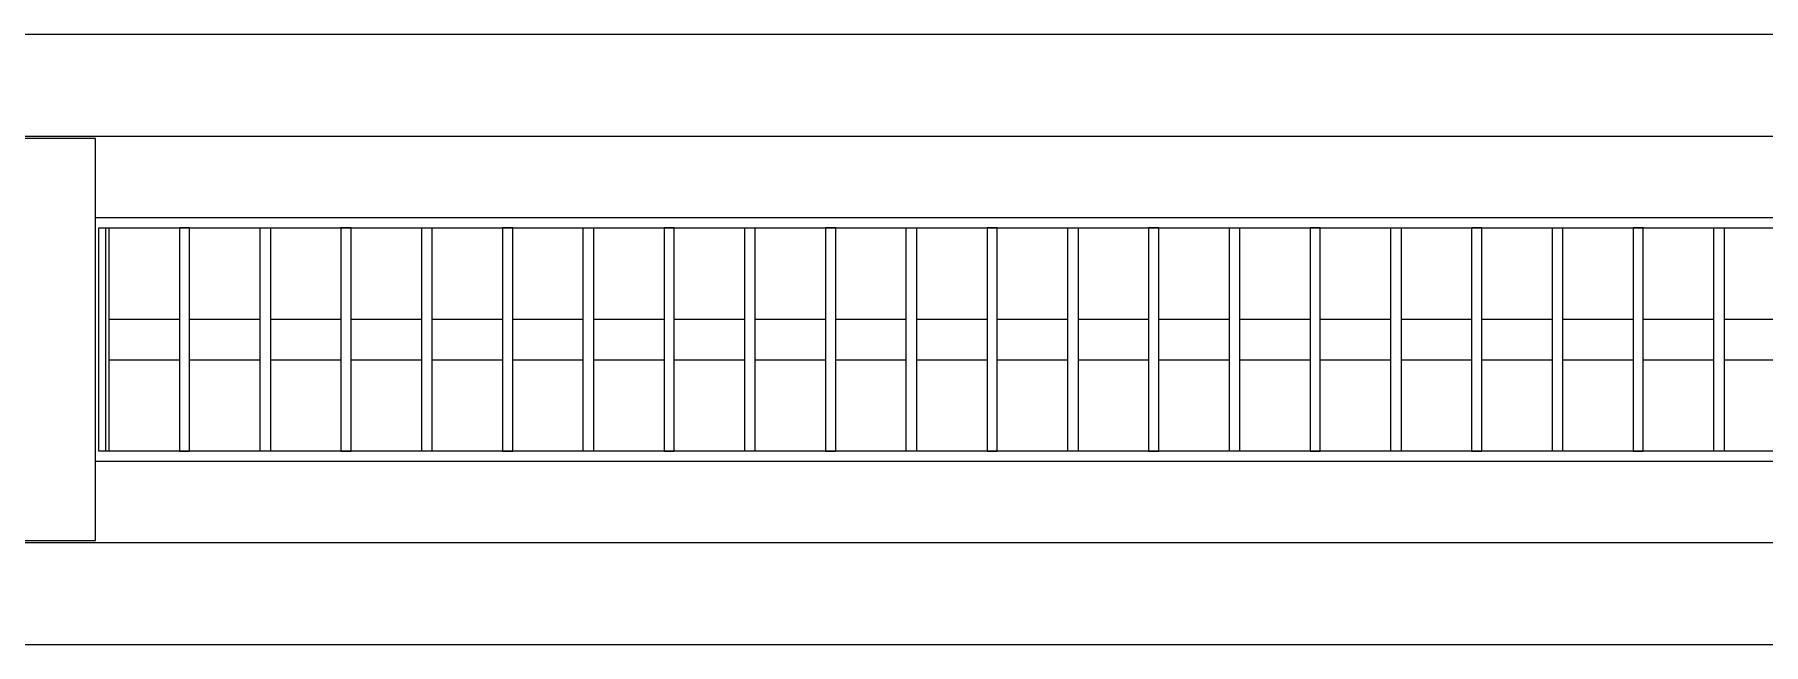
# Model space of a CAD drawing. Header units: millimetres. Extents: x -795739 to -715748, y -34378 to 22353.
# Drawn here: x -788212 to -787362, y 6962 to 7262 of the extents above; entities that cross this region are included whole.
import ezdxf
from ezdxf.enums import TextEntityAlignment as Align
from ezdxf.xclip import XClip

# ---------------------------------------------------------------- set-up
doc = ezdxf.new("R2010")
doc.units = ezdxf.units.MM
doc.header["$XCLIPFRAME"] = 0
for name, color, linetype in [('000 - WIPEOUT', 250, 'Continuous'), ('001 - ASCESSORIES', 251, 'Continuous'), ('008 - LIGHTING', 1, 'Continuous'), ('A04_TUBE SERIES', 2, 'Continuous'), ('A11_ALU.SOLID SHEET', 2, 'Continuous')]:
    doc.layers.add(name, color=color, linetype=linetype)

# ---------------------------------------------------------------- blocks, each defined once
blk = doc.blocks.new('*U674')
blk.add_attdef('EXTR.OVL-LENGTH_', (-25, -59.09), '', height=5)
blk.add_wipeout([(-25, 0), (25, 0), (25, 7597), (-25, 7597)]).dxf.layer = '000 - WIPEOUT'
at = {"layer": 'A04_TUBE SERIES', "color": 0}
blk.add_lwpolyline([(-25, 0), (25, 0), (25, 7597), (-25, 7597)], close=True, dxfattribs=at)
blk = doc.blocks.new('*U666')
at = {"color": 1}
blk.add_wipeout([(600, -60), (-600, -60), (-600, 60), (600, 60)], dxfattribs=at).dxf.layer = '000 - WIPEOUT'
at = {"layer": '001 - ASCESSORIES', "color": 0}
blk.add_lwpolyline([(600, -60), (-600, -60), (-600, 60), (600, 60)], close=True, dxfattribs=at)
at = {"layer": '001 - ASCESSORIES'}
for points in [[(-593.5, -55), (-598.5, -55), (-598.5, 55), (-593.5, 55)], [(595, -55), (-595, -55), (-595, 55), (595, 55)], [(-558.77, -55), (-553.77, -55), (-553.77, 55), (-558.77, 55)], [(-514.03, -55), (-519.03, -55), (-519.03, 55), (-514.03, 55)], [(-479.3, -55), (-474.3, -55), (-474.3, 55), (-479.3, 55)], [(-434.57, -55), (-439.57, -55), (-439.57, 55), (-434.57, 55)], [(-399.83, -55), (-394.83, -55), (-394.83, 55), (-399.83, 55)], [(-355.1, -55), (-360.1, -55), (-360.1, 55), (-355.1, 55)], [(-320.37, -55), (-315.37, -55), (-315.37, 55), (-320.37, 55)], [(-275.63, -55), (-280.63, -55), (-280.63, 55), (-275.63, 55)], [(-240.9, -55), (-235.9, -55), (-235.9, 55), (-240.9, 55)], [(-196.17, -55), (-201.17, -55), (-201.17, 55), (-196.17, 55)], [(-161.43, -55), (-156.43, -55), (-156.43, 55), (-161.43, 55)], [(-116.7, -55), (-121.7, -55), (-121.7, 55), (-116.7, 55)], [(-81.97, -55), (-76.97, -55), (-76.97, 55), (-81.97, 55)], [(-37.23, -55), (-42.23, -55), (-42.23, 55), (-37.23, 55)], [(-2.5, -55), (2.5, -55), (2.5, 55), (-2.5, 55)], [(42.23, -55), (37.23, -55), (37.23, 55), (42.23, 55)], [(76.97, -55), (81.97, -55), (81.97, 55), (76.97, 55)], [(121.7, -55), (116.7, -55), (116.7, 55), (121.7, 55)], [(156.43, -55), (161.43, -55), (161.43, 55), (156.43, 55)], [(201.17, -55), (196.17, -55), (196.17, 55), (201.17, 55)]]:
    blk.add_lwpolyline(points, close=True, dxfattribs=at)
for points in [[(-593.5, 10), (-558.77, 10)], [(-553.77, 10), (-519.03, 10)], [(-514.03, 10), (-479.3, 10)], [(-474.3, 10), (-439.57, 10)], [(-434.57, 10), (-399.83, 10)], [(-394.83, 10), (-360.1, 10)], [(-355.1, 10), (-320.37, 10)], [(-315.37, 10), (-280.63, 10)], [(-275.63, 10), (-240.9, 10)], [(-235.9, 10), (-201.17, 10)], [(-196.17, 10), (-161.43, 10)], [(-156.43, 10), (-121.7, 10)], [(-116.7, 10), (-81.97, 10)], [(-76.97, 10), (-42.23, 10)], [(-37.23, 10), (-2.5, 10)], [(2.5, 10), (37.23, 10)], [(42.23, 10), (76.97, 10)], [(81.97, 10), (116.7, 10)], [(121.7, 10), (156.43, 10)], [(161.43, 10), (196.17, 10)], [(201.17, 10), (235.9, 10)], [(-593.5, -10), (-558.77, -10)], [(-553.77, -10), (-519.03, -10)], [(-514.03, -10), (-479.3, -10)], [(-474.3, -10), (-439.57, -10)], [(-434.57, -10), (-399.83, -10)], [(-394.83, -10), (-360.1, -10)], [(-355.1, -10), (-320.37, -10)], [(-315.37, -10), (-280.63, -10)], [(-275.63, -10), (-240.9, -10)], [(-235.9, -10), (-201.17, -10)], [(-196.17, -10), (-161.43, -10)], [(-156.43, -10), (-121.7, -10)], [(-116.7, -10), (-81.97, -10)], [(-76.97, -10), (-42.23, -10)], [(-37.23, -10), (-2.5, -10)], [(2.5, -10), (37.23, -10)], [(42.23, -10), (76.97, -10)], [(81.97, -10), (116.7, -10)], [(121.7, -10), (156.43, -10)], [(161.43, -10), (196.17, -10)], [(201.17, -10), (235.9, -10)]]:
    blk.add_lwpolyline(points, dxfattribs=at)
blk = doc.blocks.new('*U675')
blk.add_attdef('EXTR.OVL-LENGTH_', (-25, -59.09), '', height=5)
blk.add_wipeout([(-25, 0), (25, 0), (25, 7597), (-25, 7597)]).dxf.layer = '000 - WIPEOUT'
at = {"layer": 'A04_TUBE SERIES', "color": 0}
blk.add_lwpolyline([(-25, 0), (25, 0), (25, 7597), (-25, 7597)], close=True, dxfattribs=at)
blk = doc.blocks.new('*U933')
at = {"layer": 'A11_ALU.SOLID SHEET', "color": 0}
blk.add_lwpolyline([(100, -98.8), (100, 98.8), (0, 98.8), (0, -98.8)], close=True, dxfattribs=at)
at = {"layer": 'Defpoints', "color": 250}
blk.add_point((0, 0), dxfattribs=at)
blk.add_text('AL.SHEET-HAT-TYPE-R', height=6, rotation=270, dxfattribs=at).set_placement((15, 0), align=Align.BOTTOM_CENTER)
blk = doc.blocks.new('*U1025')
at = {"layer": 'A11_ALU.SOLID SHEET', "color": 1, "rotation": 359.9999999998249}
blk.add_blockref('*U933', (-43600, 3532.5), dxfattribs=at)
at = {"layer": '008 - LIGHTING'}
blk.add_blockref('*U666', (-42900, 3532.5), dxfattribs=at)
at = {"layer": 'A04_TUBE SERIES', "linetype": 'ByBlock', "rotation": 270}
for name, p in [('*U674', (-49147, 3657.5)), ('*U675', (-49147, 3407.5))]:
    blk.add_blockref(name, p, dxfattribs=at)

msp = doc.modelspace()

# ---------------------------------------------------------------- block references
ref = msp.add_blockref('*U1025', (-744682.37, 3579.02))
XClip(ref).set_block_clipping_path([(-45801.3280238605, -9620.0077451947), (23704.0078937773, 10334.9999958097)])

doc.saveas('drawing.dxf')
